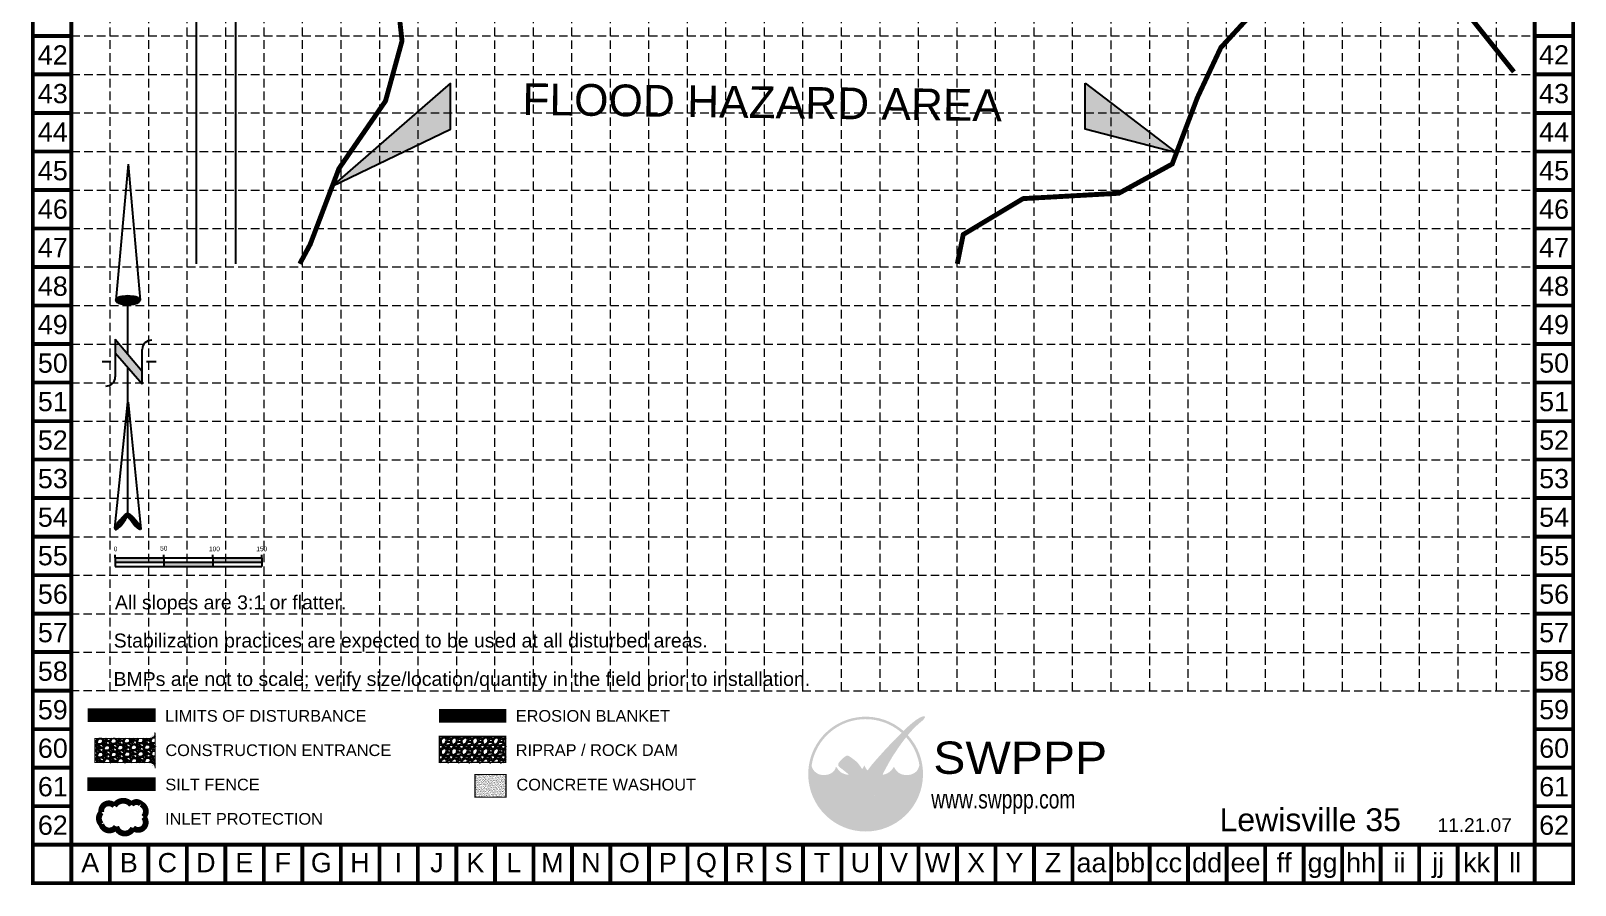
# Model space of a CAD drawing. Header units: feet. Extents: x -159 to 1421, y -888 to 1637.
# Drawn here: x -159 to 1421, y -888 to -14 of the extents above; entities that cross this region are included whole.
import ezdxf
from ezdxf.enums import TextEntityAlignment as Align

# ---------------------------------------------------------------- set-up
doc = ezdxf.new("R2010")
doc.units = ezdxf.units.FT
doc.header["$MEASUREMENT"] = 0
for name, pattern in [('ACAD_ISO02W100', [15, 12, -3]), ('HIDDEN', [0.375, 0.25, -0.125]), ('HIDDEN2', [0.1875, 0.125, -0.0625])]:
    doc.linetypes.add(name, pattern=pattern)
for name, color, linetype in [('BASE', 7, 'Continuous'), ('FEMA FLOOD', 5, 'HIDDEN2'), ('GRID', 254, 'HIDDEN'), ('LEGEND', 7, 'Continuous'), ('LOGO', 7, 'Continuous'), ('NARROW', 7, 'Continuous')]:
    doc.layers.add(name, color=color, linetype=linetype)
doc.layers.add('Pot Hole Locations', color=7, linetype='Continuous', true_color=0xffffff)
doc.styles.add('HEI', font='simplex.shx')
doc.styles.add("L200'", font='ARIAL.TTF', dxfattribs={"height": 0.001969})
doc.styles.add('LOGO1', font='ROCKEB.TTF', dxfattribs={"height": 25})
doc.styles.get("Standard").update_dxf_attribs({"font": 'ARIAL.TTF'})
doc.linetypes.add('SANITARY_SEWER_EXIST', pattern='A,0.65,-0.2,["SS",HEI,S=0.088,R=0,X=-0.165,Y=-0.05],-0.05', length=0.9)
doc.linetypes.add('WATER_EXIST', pattern='A,0.65,-0.15,["WL",HEI,S=0.088,R=0,X=-0.1,Y=-0.05],-0.05', length=0.85)

# ---------------------------------------------------------------- blocks, each defined once
blk = doc.blocks.new('North Arrow')
at = {"layer": 'NARROW'}
for p, q in [((32.43, 3.06), (32.43, 4.63)), ((0, 0), (22.36, 2)), ((0, 0), (22.33, -2.02)), ((28.77, -2.09), (34.02, 2.32)), ((36.18, 2.33), (30.46, 2.33)), ((36.16, 2.32), (31.04, -2.09)), ((39.1, 0.01), (59.96, 2.11)), ((31.2, -0.05), (21.66, -0.05)), ((21.66, -0.05), (21.66, -0.05)), ((28.77, -2.09), (34.95, -2.09)), ((57.45, -0.05), (33.41, -0.05)), ((59.83, -2.14), (39.04, -0.01)), ((57.69, -0.03), (57.77, -0.01)), ((57.77, -0.05), (57.69, -0.03)), ((32.43, -4.26), (32.43, -2.8))]:
    blk.add_line(p, q, dxfattribs=at)
blk.add_lwpolyline([(22.36, -2.03), (22.59, -1.93, 0.091577), (22.87, -1.44, 0.048306), (23.03, -0.75), (23.07, -0.01), (23.01, 0.82, 0.048306), (22.87, 1.42, 0.091577), (22.59, 1.91), (22.36, 2.01), (22.14, 1.91, 0.091577), (21.86, 1.42, 0.048306), (21.72, 0.82), (21.66, -0.01), (21.72, -0.83, 0.048306), (21.86, -1.44, 0.091577), (22.14, -1.93)], format="xyb", close=True, dxfattribs=at)
for points in [[(57.46, -0.03), (57.44, 0.08, -0.066818), (57.67, 0.47, -0.03073), (58.01, 0.84), (58.52, 1.29), (59.07, 1.7, -0.03073), (59.5, 1.95, -0.066818), (59.93, 2.1), (60.04, 2.06)], [(60.04, 2.06), (60.05, 1.95, -0.066818), (59.82, 1.56, -0.03073), (59.43, 1.14), (58.97, 0.74), (58.42, 0.33, -0.03073), (57.99, 0.08, -0.036692), (57.76, -0.02)], [(57.46, -0.04), (57.44, -0.15, 0.066818), (57.67, -0.54, 0.03073), (58.01, -0.9), (58.52, -1.36), (59.07, -1.77, 0.03073), (59.5, -2.02, 0.066818), (59.93, -2.17), (60.04, -2.13)], [(60.04, -2.13), (60.05, -2.01, 0.066818), (59.82, -1.63, 0.03073), (59.43, -1.2), (58.97, -0.8), (58.42, -0.4, 0.03073), (57.99, -0.15, 0.036692), (57.76, -0.05)]]:
    blk.add_lwpolyline(points, format="xyb", dxfattribs=at)
for centre, start, end in [((30.46, 3.86), 178.8769, 270), ((34.95, -3.62), 358.8769, 90)]:
    blk.add_arc(centre, 1.53, start, end, dxfattribs=at)
for points in [[(23.03, -0.76), (21.67, -0.05), (23.07, -0.05), (21.72, 0.82)], [(23.07, -0.05), (21.72, 0.82), (23.02, 0.75), (21.85, 1.42)], [(23.02, 0.75), (21.85, 1.42), (22.87, 1.44), (22.14, 1.91)], [(22.87, 1.44), (22.14, 1.91), (22.59, 1.91), (22.36, 2)], [(31.05, -2.09), (36.15, 2.36), (28.75, -2.06), (34.01, 2.36)], [(57.44, 0.08), (57.7, -0.01), (57.5, 0.21), (57.77, -0.01)], [(57.45, -0.04), (57.69, -0.02), (57.44, 0.08), (57.7, -0.01)], [(57.5, 0.21), (57.77, -0.01), (57.6, 0.39), (57.94, 0.06)], [(57.6, 0.39), (57.94, 0.06), (57.68, 0.5), (58.07, 0.13)], [(57.68, 0.5), (58.07, 0.13), (57.84, 0.66), (58.29, 0.26)], [(57.84, 0.66), (58.29, 0.26), (58.03, 0.86), (58.52, 0.41)], [(58.03, 0.86), (58.52, 0.41), (58.26, 1.07), (58.73, 0.57)], [(58.26, 1.07), (58.73, 0.57), (58.52, 1.3), (59.05, 0.81)], [(58.52, 1.3), (59.05, 0.81), (58.7, 1.42), (59.26, 0.99)], [(59.26, 1), (58.69, 1.42), (59.45, 1.15), (59, 1.65)], [(59.45, 1.15), (59, 1.65), (59.62, 1.34), (59.28, 1.82)], [(59.62, 1.34), (59.28, 1.82), (59.81, 1.55), (59.49, 1.95)], [(59.81, 1.55), (59.49, 1.95), (59.93, 1.73), (59.69, 2.04)], [(59.93, 1.73), (59.69, 2.04), (60.05, 1.94), (59.93, 2.1)], [(60.05, 1.94), (59.93, 2.1), (60.04, 2.06)], [(22.87, -1.44), (21.72, -0.87), (23.03, -0.76), (21.67, -0.05)], [(22.58, -1.93), (21.86, -1.45), (22.87, -1.44), (21.72, -0.87)], [(22.36, -2.01), (22.14, -1.93), (22.58, -1.93), (21.86, -1.45)], [(57.44, -0.14), (57.69, -0.02), (57.45, -0.04), (57.69, -0.02)], [(57.46, -0.19), (57.7, -0.03), (57.44, -0.14), (57.69, -0.02)], [(57.53, -0.33), (57.76, -0.05), (57.46, -0.19), (57.7, -0.03)], [(57.63, -0.48), (57.9, -0.1), (57.53, -0.33), (57.76, -0.05)], [(57.78, -0.66), (58.09, -0.2), (57.63, -0.48), (57.9, -0.1)], [(57.97, -0.87), (58.34, -0.35), (57.78, -0.66), (58.09, -0.2)], [(58.24, -1.11), (58.61, -0.54), (57.97, -0.87), (58.34, -0.35)], [(58.61, -1.43), (58.93, -0.77), (58.24, -1.11), (58.61, -0.54)], [(58.91, -1.64), (59.2, -1), (58.61, -1.43), (58.93, -0.77)], [(59.12, -1.79), (59.57, -1.36), (58.92, -1.65), (59.2, -1.01)], [(59.35, -1.93), (59.81, -1.62), (59.12, -1.79), (59.57, -1.36)], [(59.54, -1.32), (59.41, -1.18), (59.21, -1.01)], [(59.58, -2.05), (59.93, -1.79), (59.35, -1.93), (59.81, -1.62)], [(59.78, -2.13), (60.05, -2.01), (59.58, -2.05), (59.93, -1.79)], [(59.92, -2.17), (60.04, -2.13), (59.78, -2.13), (60.05, -2.01)]]:
    blk.add_solid(points, dxfattribs=at)
blk = doc.blocks.new('new logo')
at = {"layer": 'LOGO'}
h = blk.add_hatch(color=170, dxfattribs=at)
h.paths.add_polyline_path([(67.4, 44.1), (66.8, 44.7), (66.3, 45.2), (66, 45.8), (65.5, 46.4), (65.1, 47.2), (64.7, 47.9), (64.4, 48.5), (64.2, 49), (63.9, 49.6), (63.7, 50.1), (63.3, 51), (62.9, 52), (62.6, 52.8), (62.4, 53.3), (62.2, 53.7), (62.1, 54.2), (61.9, 54.7), (61.7, 55.2), (61.5, 55.7), (61.3, 56.3), (61, 56.8), (60.8, 57.4), (60.5, 57.9), (60.2, 58.5), (60, 59.1), (59.7, 59.6), (59.3, 60.2), (59, 60.8), (58.7, 61.3), (58.3, 61.9), (58, 62.4), (57.6, 62.9), (57.3, 63.4), (56.9, 63.9), (56.6, 64.3), (56.3, 64.7), (55.9, 65.1), (55.6, 65.5), (55.2, 65.9), (54.9, 66.2), (54, 66.2), (52.9, 66.3), (52, 66.5), (51.5, 66.6), (50.9, 66.8), (50.3, 67), (49.4, 67.4), (48.3, 67.9), (47.3, 68.6), (46.5, 69.3), (45.7, 70), (45, 70.8), (44.4, 71.5), (44, 72.2), (43.6, 72.7), (43.4, 72.9), (43.2, 73.2), (43.1, 73.4), (43, 73.5), (42.8, 73.7), (42.7, 73.7), (42.7, 73.8), (42.6, 73.8), (42.5, 73.7), (42.5, 73.6), (42.4, 73.5), (42.4, 73.4), (42.3, 73.2), (42.2, 72.8), (42, 72.1), (41.7, 71.5), (41.4, 70.9), (41, 70.3), (40.5, 69.8), (40, 69.2), (39.4, 68.7), (38.8, 68.2), (38.1, 67.7), (37.3, 67.3), (36.5, 66.9), (35.7, 66.6), (34.9, 66.3), (34, 66.1), (33, 66), (31.9, 65.9), (30.8, 65.9), (29.6, 65.9), (28.6, 66), (27.6, 66.1), (26.7, 66.4), (25.8, 66.7), (25, 67.1), (24.1, 67.6), (23.2, 68.2), (22.4, 68.9), (21.8, 69.5), (21.4, 69.9), (21, 70.4), (20.6, 70.9), (20.2, 71.5), (19.9, 72.1), (19.5, 72.9), (19.2, 73.8), (18.9, 74.8, -0.595729), (106.3, 106.8), (107, 107.5), (107.5, 108), (108.1, 108.6, 37.93689), (112.3, 104.5), (112.1, 104.2), (111.6, 103.7), (111.1, 103.1), (110.6, 102.5, -0.146449), (123.6, 75), (123.3, 74.5), (123.1, 74), (122.9, 73.5), (122.8, 73.1), (122.5, 72.4), (122.2, 71.7), (121.9, 71.1), (121.5, 70.5), (121.1, 70), (120.7, 69.5), (120.2, 69), (119.6, 68.6), (119, 68.1), (118.4, 67.7), (117.8, 67.4), (117.1, 67), (116.5, 66.7), (115.8, 66.5), (115, 66.3), (114.3, 66.1), (113.5, 66), (112.7, 65.9), (111.9, 65.8), (111.1, 65.8), (110.3, 65.8), (109.4, 65.9), (108.6, 66), (107.7, 66.2), (106.8, 66.4), (105.9, 66.7), (105.1, 67.1), (104.3, 67.5), (103.5, 68), (102.8, 68.6), (102.1, 69.3), (101.4, 70), (100.8, 70.7), (100.2, 71.4), (99.8, 72), (99.5, 72.5), (99.4, 72.8), (99.3, 73), (99.1, 73.2), (99, 73.4), (98.9, 73.5), (98.8, 73.6), (98.7, 73.6), (98.6, 73.6), (98.5, 73.5), (98.4, 73.4), (98.4, 73.3), (98.3, 73.2), (98.2, 73), (98.1, 72.8), (97.8, 72.4), (97.4, 71.8), (96.9, 71.1), (96.4, 70.5), (95.9, 70.1), (95.4, 69.6), (94.8, 69.1), (94.2, 68.6), (93.5, 68.2), (92.8, 67.7), (91.9, 67.3), (91, 66.9), (90.1, 66.6), (89.4, 66.4), (88.6, 66.2), (87.8, 66.1), (87.6, 65.6), (87.4, 65.1), (87.1, 64.4), (86.9, 63.8), (86.6, 63), (86.3, 62.2), (85.9, 61.3), (85.6, 60.4), (85.3, 59.5), (84.9, 58.6), (84.6, 57.7), (84.2, 56.7), (83.9, 55.8), (83.5, 54.9), (83.2, 54), (82.9, 53.2), (82.6, 52.4), (82.3, 51.6), (82.1, 51), (81.9, 50.3), (81.6, 49.8), (81.3, 48.9), (80.9, 48.1), (80.5, 47.3), (80.1, 46.6), (79.6, 45.9), (79.1, 45.4), (78.6, 44.8), (78.1, 44.3), (77.6, 43.9), (77, 43.5), (76.5, 43.1), (75.9, 42.8), (75.3, 42.6), (74.6, 42.3), (73.7, 42.1), (73, 41.9), (72.2, 41.9), (71.6, 42), (70.9, 42.2), (70.1, 42.5), (69.4, 42.8), (68.7, 43.1), (68, 43.5)])
h.paths.add_polyline_path([(71.8, 72), (70.7, 73.9), (70.1, 75.2), (69.7, 74.3), (68.7, 72.6), (67.9, 71.7), (67.9, 71.5), (68.1, 71.2), (68.3, 71), (68.4, 70.8), (68.5, 70.6), (68.7, 70.4), (68.8, 70.2), (68.9, 70.1), (69, 70), (69.1, 69.8), (69.3, 69.7), (69.4, 69.7), (69.5, 69.6), (69.6, 69.5), (69.7, 69.5), (69.8, 69.4), (69.9, 69.4), (70.1, 69.3), (70.2, 69.3), (70.3, 69.2), (70.4, 69.2), (70.5, 69.2), (70.6, 69.2), (70.8, 69.2), (70.9, 69.2), (71, 69.2), (71.1, 69.2), (71.2, 69.2), (71.3, 69.2), (71.4, 69.2), (71.5, 69.2), (71.6, 69.2), (71.7, 69.3), (71.8, 69.3), (71.9, 69.3), (72, 69.4), (72.1, 69.5), (72.2, 69.5), (72.3, 69.6), (72.5, 69.6), (72.6, 69.7), (72.7, 69.8), (72.8, 69.9), (72.9, 70), (73, 70.1), (73.1, 70.2), (73.2, 70.3), (73.3, 70.4), (72.5, 71.1)], flags=17)
blk.add_hatch(color=240, dxfattribs=at).paths.add_polyline_path([(117.7, 117.3), (118.9, 118.2), (119.8, 118.9), (120.6, 119.5), (121.3, 119.9), (121.9, 120.3), (122.4, 120.6), (122.8, 120.9), (123.1, 121.1), (123.4, 121.3), (123.7, 121.4), (124, 121.6), (124.2, 121.7), (124.4, 121.8), (124.6, 121.9), (124.8, 121.9), (125, 122), (125.2, 122.1), (125.4, 122.2), (125.6, 122.2), (125.8, 122.3), (125.9, 122.4), (126.1, 122.4), (126.3, 122.5), (126.4, 122.5), (126.6, 122.6), (126.7, 122.6), (126.8, 122.7), (126.9, 122.7), (127.1, 122.7), (127.2, 122.8), (127.3, 122.8), (127.4, 122.8), (127.5, 122.8), (127.6, 122.8), (127.7, 122.8), (127.8, 122.8), (127.9, 122.8), (128, 122.8), (128.1, 122.8), (128.1, 122.8), (128.2, 122.8), (128.3, 122.8), (128.4, 122.8), (128.4, 122.7), (128.5, 122.7), (128.5, 122.7), (128.6, 122.7), (128.6, 122.6), (128.7, 122.6), (128.7, 122.6), (128.7, 122.5), (128.7, 122.5), (128.8, 122.4), (128.8, 122.4), (128.8, 122.3), (128.8, 122.3), (128.8, 122.2), (128.8, 122.1), (128.8, 122.1), (128.8, 122), (128.8, 121.9), (128.8, 121.8), (128.8, 121.8), (128.8, 121.7), (128.8, 121.6), (128.7, 121.5), (128.7, 121.4), (128.7, 121.3), (128.6, 121.3), (128.6, 121.2), (128.5, 121.1), (128.4, 121), (128.4, 120.8), (128.3, 120.7), (128.2, 120.6), (128.1, 120.4), (128, 120.3), (127.8, 120.1), (127.7, 120), (127.6, 119.8), (127.4, 119.6), (127.3, 119.4), (127.1, 119.2), (126.8, 119), (126.6, 118.8), (126.3, 118.5), (125.9, 118.2), (125.5, 117.9), (125.1, 117.5), (124.6, 117), (124, 116.6), (123.5, 116.1), (122.9, 115.6), (122.3, 115.1), (121.7, 114.5), (121.1, 114), (120.6, 113.5), (120, 113), (119.5, 112.5), (119, 112), (118.5, 111.5), (118, 111), (117.5, 110.5), (117, 109.9), (116.5, 109.4), (116, 108.8), (115.5, 108.3), (115, 107.7), (114.5, 107.1), (114, 106.6), (113.5, 106), (113, 105.4), (112.5, 104.8), (112.1, 104.2), (111.6, 103.7), (111.1, 103.1), (110.6, 102.4), (110.1, 101.8), (109.6, 101.1), (109, 100.4), (108.5, 99.7), (107.9, 98.9), (107.3, 98.1), (106.7, 97.3), (106, 96.4), (105.4, 95.6), (104.8, 94.7), (104.2, 93.9), (103.6, 93.1), (103.1, 92.3), (102.5, 91.5), (102, 90.6), (101.4, 89.8), (100.9, 89), (100.3, 88.2), (99.8, 87.3), (99.2, 86.5), (98.6, 85.6), (98.1, 84.7), (97.5, 83.8), (96.9, 82.9), (96.4, 82), (95.9, 81.1), (95.4, 80.3), (94.9, 79.5), (94.5, 78.7), (94, 78), (93.6, 77.2), (93.2, 76.5), (92.8, 75.8), (92.4, 75), (92, 74.3), (91.6, 73.5), (91.2, 72.8), (90.8, 72), (90.4, 71.3), (90, 70.6), (89.6, 69.9), (89.3, 69.3), (89, 68.7), (88.8, 68.2), (88.5, 67.7), (88.3, 67.3), (88.1, 66.9), (88, 66.5), (87.8, 66.1), (87.6, 65.6), (87.4, 65.1), (87.1, 64.4), (86.9, 63.8), (86.6, 63), (86.3, 62.2), (85.9, 61.3), (85.6, 60.4), (85.3, 59.5), (84.9, 58.6), (84.6, 57.7), (84.2, 56.7), (83.9, 55.8), (83.5, 54.9), (83.2, 54), (82.9, 53.2), (82.6, 52.4), (82.3, 51.6), (82.1, 51), (81.9, 50.3), (81.6, 49.8), (81.4, 49.2), (81.2, 48.7), (81, 48.3), (80.8, 47.9), (80.6, 47.5), (80.4, 47.1), (80.2, 46.7), (80, 46.4), (79.7, 46.1), (79.5, 45.8), (79.2, 45.5), (79, 45.2), (78.7, 44.9), (78.5, 44.7), (78.2, 44.4), (78, 44.2), (77.7, 44), (77.4, 43.8), (77.2, 43.6), (76.9, 43.4), (76.6, 43.2), (76.3, 43), (76, 42.9), (75.7, 42.7), (75.5, 42.6), (75.2, 42.5), (74.9, 42.4), (74.6, 42.3), (74.3, 42.2), (74, 42.1), (73.8, 42.1), (73.5, 42), (73.2, 42), (73, 41.9), (72.7, 41.9), (72.5, 41.9), (72.2, 41.9), (72, 42), (71.8, 42), (71.5, 42.1), (71.3, 42.1), (71.1, 42.2), (70.8, 42.2), (70.6, 42.3), (70.4, 42.4), (70.1, 42.5), (69.9, 42.6), (69.6, 42.7), (69.4, 42.8), (69.2, 42.9), (68.9, 43), (68.7, 43.1), (68.5, 43.2), (68.2, 43.4), (68, 43.6), (67.8, 43.7), (67.6, 43.9), (67.4, 44.1), (67.2, 44.3), (67, 44.5), (66.8, 44.7), (66.6, 44.9), (66.5, 45.1), (66.3, 45.4), (66.1, 45.6), (65.9, 45.9), (65.7, 46.2), (65.4, 46.6), (65.2, 47), (65, 47.4), (64.7, 47.9), (64.4, 48.5), (64.2, 49), (63.9, 49.6), (63.7, 50.1), (63.4, 50.7), (63.2, 51.3), (63, 51.8), (62.8, 52.3), (62.6, 52.8), (62.4, 53.3), (62.2, 53.7), (62.1, 54.2), (61.9, 54.7), (61.7, 55.2), (61.5, 55.7), (61.3, 56.3), (61, 56.8), (60.8, 57.4), (60.5, 57.9), (60.2, 58.5), (60, 59.1), (59.7, 59.6), (59.3, 60.2), (59, 60.8), (58.7, 61.3), (58.3, 61.9), (58, 62.4), (57.6, 62.9), (57.3, 63.4), (56.9, 63.9), (56.6, 64.3), (56.3, 64.7), (55.9, 65.1), (55.6, 65.5), (55.2, 65.9), (54.9, 66.3), (54.5, 66.6), (54.1, 67), (53.7, 67.4), (53.3, 67.8), (52.8, 68.1), (52.4, 68.5), (51.9, 68.9), (51.4, 69.3), (50.9, 69.7), (50.5, 70), (50, 70.4), (49.5, 70.8), (49.1, 71.1), (48.7, 71.5), (48.2, 71.8), (47.8, 72.1), (47.5, 72.4), (47.1, 72.7), (46.8, 72.9), (46.6, 73.1), (46.3, 73.3), (46.1, 73.5), (45.9, 73.6), (45.7, 73.8), (45.6, 73.9), (45.5, 74), (45.3, 74.2), (45.2, 74.3), (45.1, 74.4), (45, 74.6), (45, 74.7), (44.9, 74.8), (44.8, 75), (44.8, 75.1), (44.8, 75.2), (44.7, 75.4), (44.7, 75.5), (44.7, 75.7), (44.7, 75.8), (44.7, 76), (44.7, 76.1), (44.7, 76.3), (44.8, 76.4), (44.8, 76.6), (44.9, 76.7), (44.9, 76.9), (45, 77.1), (45.1, 77.2), (45.2, 77.4), (45.3, 77.6), (45.4, 77.8), (45.6, 78), (45.7, 78.2), (45.9, 78.5), (46.1, 78.7), (46.3, 79), (46.6, 79.3), (46.8, 79.5), (47.1, 79.8), (47.3, 80.1), (47.6, 80.4), (47.9, 80.7), (48.2, 81), (48.5, 81.3), (48.8, 81.6), (49.2, 81.9), (49.5, 82.2), (49.8, 82.5), (50.1, 82.7), (50.4, 83), (50.7, 83.2), (51, 83.4), (51.2, 83.6), (51.5, 83.8), (51.7, 83.9), (51.9, 84.1), (52.1, 84.2), (52.2, 84.3), (52.4, 84.4), (52.5, 84.5), (52.7, 84.5), (52.8, 84.6), (53, 84.6), (53.1, 84.6), (53.2, 84.7), (53.3, 84.7), (53.5, 84.7), (53.6, 84.7), (53.7, 84.7), (53.8, 84.7), (54, 84.7), (54.1, 84.6), (54.2, 84.6), (54.3, 84.5), (54.5, 84.5), (54.6, 84.4), (54.7, 84.4), (54.9, 84.3), (55, 84.2), (55.2, 84.1), (55.3, 84.1), (55.5, 84), (55.7, 83.9), (55.9, 83.7), (56.1, 83.6), (56.4, 83.4), (56.7, 83.2), (57, 83), (57.3, 82.8), (57.7, 82.5), (58, 82.3), (58.4, 82), (58.8, 81.7), (59.2, 81.4), (59.6, 81.1), (60, 80.8), (60.4, 80.5), (60.8, 80.2), (61.2, 79.9), (61.5, 79.6), (61.9, 79.3), (62.3, 78.9), (62.6, 78.6), (63, 78.3), (63.3, 77.9), (63.7, 77.5), (64, 77.2), (64.3, 76.8), (64.6, 76.4), (64.9, 76), (65.2, 75.6), (65.5, 75.2), (65.8, 74.8), (66.1, 74.4), (66.4, 74), (66.7, 73.6), (66.9, 73.2), (67.2, 72.8), (67.4, 72.5), (67.6, 72.1), (67.8, 71.8), (67.9, 71.5), (68.1, 71.2), (68.3, 71), (68.4, 70.8), (68.5, 70.6), (68.7, 70.4), (68.8, 70.2), (68.9, 70.1), (69, 70), (69.1, 69.8), (69.3, 69.7), (69.4, 69.7), (69.5, 69.6), (69.6, 69.5), (69.7, 69.5), (69.8, 69.4), (69.9, 69.4), (70.1, 69.3), (70.2, 69.3), (70.3, 69.2), (70.4, 69.2), (70.5, 69.2), (70.6, 69.2), (70.8, 69.2), (70.9, 69.2), (71, 69.2), (71.1, 69.2), (71.2, 69.2), (71.3, 69.2), (71.4, 69.2), (71.5, 69.2), (71.6, 69.2), (71.7, 69.3), (71.8, 69.3), (71.9, 69.3), (72, 69.4), (72.1, 69.5), (72.2, 69.5), (72.3, 69.6), (72.5, 69.6), (72.6, 69.7), (72.7, 69.8), (72.8, 69.9), (72.9, 70), (73, 70.1), (73.1, 70.2), (73.2, 70.3), (73.3, 70.5), (73.5, 70.6), (73.6, 70.8), (73.7, 70.9), (73.9, 71.1), (74, 71.3), (74.2, 71.5), (74.3, 71.8), (74.5, 72), (74.7, 72.3), (74.9, 72.6), (75.1, 72.8), (75.3, 73.1), (75.6, 73.5), (75.8, 73.8), (76.1, 74.1), (76.4, 74.5), (76.7, 74.9), (77, 75.3), (77.3, 75.7), (77.7, 76.1), (78, 76.5), (78.4, 77), (78.8, 77.4), (79.2, 77.9), (79.6, 78.4), (80, 78.9), (80.5, 79.5), (81, 80), (81.5, 80.6), (82, 81.1), (82.5, 81.7), (83, 82.3), (83.6, 82.9), (84.1, 83.5), (84.7, 84.1), (85.2, 84.7), (85.7, 85.3), (86.2, 85.8), (86.7, 86.4), (87.2, 86.9), (87.7, 87.4), (88.1, 87.9), (88.6, 88.5), (89.1, 89), (89.5, 89.5), (90, 90.1), (90.5, 90.6), (91, 91.2), (91.5, 91.7), (92.1, 92.3), (92.6, 92.9), (93.2, 93.5), (93.8, 94.1), (94.4, 94.8), (95, 95.4), (95.6, 96), (96.3, 96.7), (96.9, 97.3), (97.6, 98), (98.2, 98.6), (98.8, 99.2), (99.4, 99.8), (100, 100.3), (100.5, 100.9), (101.1, 101.4), (101.6, 102), (102.1, 102.5), (102.7, 103.1), (103.2, 103.6), (103.7, 104.1), (104.2, 104.7), (104.8, 105.2), (105.3, 105.8), (105.9, 106.3), (106.4, 106.9), (107, 107.5), (107.5, 108), (108.1, 108.6), (108.7, 109.2), (109.3, 109.8), (109.9, 110.3), (110.4, 110.9), (111, 111.5), (111.6, 112), (112.2, 112.6), (112.8, 113.1), (113.4, 113.6), (114, 114.2), (114.6, 114.7), (115.3, 115.3), (116, 115.9), (116.8, 116.6)])
at = {"layer": 'LOGO', "style": 'LOGO1'}
for s, height, width, p in [('SWPPP', 31.32, 1.115, (137, 67)), ('www.swppp.com', 18.112, 0.77, (135, 33.4))]:
    blk.add_text(s, height=height, dxfattribs=dict(at, width=width)).set_placement(p)

msp = doc.modelspace()

# ---------------------------------------------------------------- hatches: boundary and pattern name
h = msp.add_hatch(color=7)
h.paths.add_polyline_path([(-22.6, -557.3), (-22.6, -552.8), (-72.5, -552.8), (-72.5, -557.3)])
h.paths.add_polyline_path([(-22.6, -557.3), (-22.6, -561.8), (27.4, -561.8), (27.4, -557.3)])
h.paths.add_polyline_path([(27.4, -552.8), (27.4, -557.3), (77.4, -557.3), (77.4, -552.8)])
at = {"layer": 'BASE'}
h = msp.add_hatch(dxfattribs=at)
h.set_pattern_fill('AR-SAND', color=30, scale=0.924551, style=0)
h.set_pattern_definition([(37.5, (1077.9811, -866.9302), (-0.0582406, 1.7814464), [0, -1.4053171, 0, -1.5717363, 0, -1.502395]), (7.5, (1077.981, -866.9302), (1.6362484, 2.609217), [0, -0.7581316, 0, -1.2666345, 0, -0.4853891]), (327.5, (1076.8439, -866.9302), (2.8791822, 0.005232), [0, -0.4622754, 0, -1.6641914, 0, -2.1726943]), (317.5, (1076.844, -866.9302), (2.779317, 0.8114556), [0, -0.2311377, 0, -1.09097, 0, -1.2481435])])
h.paths.add_polyline_path([(327.3, -797.6), (327.3, -774.5), (295.6, -774.5), (295.6, -797.6)])
at = {"layer": 'LEGEND'}
h = msp.add_hatch(dxfattribs=at)
h.set_pattern_fill('GRAVEL', color=4, scale=9.719034, angle=-43.9343, style=0)
h.set_pattern_definition([(184.078545, (-13678.085, -6629.5362), (-116.68266971, -9.044241262), [1.30756, -129.448664]), (141.0354448, (-13679.38922, -6629.6292), (90.73169125, -73.921614201), [2.243814, -222.1375035]), (88.576145, (-13681.13387, -6628.2182), (-4.187017498, -144.423142807), [1.582142, -156.632257]), (223.339445, (-13685.54934, -6627.33804), (141.866631485, 133.237249466), [2.04331, -202.28767]), (248.899445, (-13687.03544, -6628.7404), (45.92533236, 117.705309647), [2.0036274, -198.3593823]), (313.339445, (-13687.75676, -6630.6097), (-133.237249466, 141.866631485), [2.04331, -202.28767]), (353.7599448, (-13686.3544, -6632.0958), (-158.421191589, 17.6737734604), [2.702173, -267.514933]), (28.3210448, (-13683.66823, -6632.3895), (197.347650583, 106.774893602), [2.55113, -252.5619274]), (77.495345, (-13681.42246, -6631.1792), (31.67162586, 144.934462938), [2.05023, -202.9730076]), (131.302145, (-13680.97855, -6629.1776), (70.24601341, -81.176172214), [2.340654, -114.6920123]), (178.4631448, (-13682.52345, -6627.41922), (-158.165554203, 3.9313503017), [3.0269736, -299.670608]), (94.879845, (-13678.6877, -6634.084), (-8.53296123, 89.197851186), [1.033143, -102.2815936]), (127.534945, (-13678.7756, -6633.0546), (77.50056317, -101.662061715), [1.965548, -194.5897385]), (181.065745, (-13679.973, -6631.496), (-6.7433835, -6.9990323), [1.3744755, -12.370308]), (159.264345, (-13679.6538, -6630.184), (48.48192026, -19.71883554), [0.740182, -73.2777717]), (247.867145, (-13680.346, -6629.922), (13.23111646, 27.74047296), [1.046769, -51.2918306]), (347.029545, (-13680.7405, -6630.8916), (34.48385592, -6.23205318), [1.700141, -54.971078]), (117.630845, (-13679.0837, -6631.2732), (7.25469264, -20.4857846), [1.22937, -29.504916]), (332.455245, (-13684.4055, -6626.0108), (90.220411273, -46.436789199), [1.722213, -170.4995003]), (26.411945, (-13682.8785, -6626.8072), (-102.17329652, -50.015852593), [1.444841, -143.038983]), (249.264345, (-13677.735, -6629.8734), (19.71883554, 48.48192026), [1.4803546, -72.537599]), (299.676245, (-13678.25915, -6631.25784), (-49.760221412, 88.430867724), [1.722213, -170.4995003]), (295.509745, (-13688.5864, -6630.3502), (-21.50842766, 47.71495143), [1.6607885, -81.3786737]), (250.840845, (-13687.8712, -6631.84906), (39.182122265, 110.706209148), [1.391552, -137.763832]), (22.867145, (-13684.4084, -6636.9398), (47.71497447, 21.50837693), [1.4803546, -72.537599]), (333.419745, (-13683.0444, -6636.3646), (-117.960893755, 59.66788944), [1.6292113, -161.291484]), (25.509745, (-13687.8379, -6633.6356), (-47.71495143, -21.50842766), [0.830394, -82.209068]), (57.375645, (-13684.8284, -6636.5352), (19.974517, 34.73949104), [0.4955735, -49.0619636]), (122.029545, (-13684.5612, -6636.1178), (14.25372584, -27.22916427), [2.0036274, -38.068969]), (142.074745, (-13685.6238, -6634.4192), (76.733675973, -60.434786638), [1.8568214, -183.8250535]), (259.755845, (-13681.3474, -6631.5215), (6.4877203, 20.74144746), [1.4016985, -33.640773]), (309.2229448, (-13681.59664, -6632.90085), (105.496690523, -128.635595072), [2.4471944, -242.271823]), (17.011145, (-13680.0492, -6634.7967), (-75.19979271, -22.01968772), [1.000633, -99.062941]), (46.065745, (-13679.092, -6634.504), (-0.255649, 13.7424115), [0.583142, -9.1358916]), (76.322145, (-13685.5615, -6634.0744), (-19.20760151, -75.966718832), [1.350207, -133.670923]), (4.078545, (-13685.2422, -6632.76246), (116.68266971, 9.044241262), [2.61512, -128.141104]), (316.065745, (-13682.634, -6632.576), (13.7424115, 0.255649), [2.526949, -7.192085]), (281.370545, (-13680.81397, -6634.32974), (-22.78653317, 116.42704585), [1.536715, -152.134696]), (210.120345, (-13680.511, -6635.8363), (-33.97255563, -21.25274065), [1.415111, -69.340523]), (163.7117448, (-13681.73503, -6636.54642), (-200.415408119, 58.133862695), [2.304043, -228.100607]), (131.4918448, (-13683.9466, -6635.9002), (-84.244048844, 94.662955201), [2.437524, -241.314605])])
edge = h.paths.add_edge_path()
edge.add_line((-31.4, -768.2), (-31.4, -731.7))
edge.add_arc((-37.5, -731.7), 6.08, -89.9609, 0, ccw=False)
edge.add_line((-37.5, -737.8), (-93.2, -737.8))
edge.add_line((-93.2, -737.8), (-93.2, -762.1))
edge.add_line((-93.2, -762.1), (-37.5, -762.1))
edge.add_arc((-37.5, -768.2), 6.08, 0, 90.0391, ccw=False)
at = {"layer": 'LEGEND', "linetype": 'ACAD_ISO02W100'}
h = msp.add_hatch(dxfattribs=at)
h.set_pattern_fill('GRAVEL', color=240, scale=10.681987, style=0)
h.set_pattern_definition([(228.0128, (-501.0533, -1301.5395), (-85.4558739, -96.13789374), [1.43711, -142.27432]), (184.9697, (-502.0147, -1302.6077), (128.18385044, 10.68189374), [2.46613, -244.146685]), (132.5104, (-504.47154, -1302.8213), (106.81976686, -117.50194526), [1.7389, -172.15124]), (267.2737, (-508.6375, -1305.4918), (10.68194406, 213.63973517), [2.24576, -222.33015]), (292.8337, (-508.74433, -1307.73504), (-53.41003881, 128.18380088), [2.202145, -218.01265]), (357.2737, (-507.8898, -1309.7646), (-213.63973517, 10.68194406), [2.24576, -222.33015]), (37.6942, (-505.64656, -1309.87143), (-138.86590428, -106.81976352), [2.9699, -294.02007]), (72.2553, (-503.29652, -1308.0555), (74.77402117, 235.00366496), [2.80389, -277.58553]), (121.4296, (-502.44196, -1305.385), (-85.45598076, 138.8657728), [2.253365, -223.08339]), (175.2364, (-503.617, -1303.4622), (117.5018627, -10.68189615), [2.57256, -126.05559]), (222.3974, (-506.18066, -1303.2486), (-128.18391774, -117.50176803), [3.32688, -329.3617]), (138.8141, (-498.0623, -1305.5986), (-74.7739377, 64.0918909), [1.13551, -112.41556]), (171.4692, (-498.9169, -1304.8509), (138.8658075, -21.3640577), [2.16029, -213.86951]), (225, (-501.053, -1304.5304), (-1e-15, -10.68199), [1.51066, -13.59595]), (203.1986, (-501.801, -1303.2486), (53.4099301, 21.3639874), [0.81352, -80.53807]), (291.8014, (-502.5488, -1303.569), (-10.6819856, 32.0459627), [1.15048, -56.37378]), (30.9638, (-502.1215, -1304.6373), (32.0459387, 21.3639997), [1.86859, -60.41756]), (161.5651, (-500.5192, -1303.676), (21.363978, -10.68197), [1.35118, -32.42824]), (16.3895, (-508.74433, -1303.56906), (106.8198895, 32.04588193), [1.89285, -187.392435]), (70.3462, (-506.9284, -1303.03496), (-42.72789564, -117.5018754), [1.58799, -157.211155]), (293.1986, (-500.5192, -1301.5395), (-21.3639874, 53.4099301), [1.62703, -79.72456]), (343.6105, (-499.8783, -1303.03496), (-106.8198895, 32.04588193), [1.89285, -187.39244]), (339.444, (-508.7443, -1310.1919), (-53.4099527, 21.3639304), [1.82534, -89.4416]), (294.7751, (-507.0352, -1310.8328), (-53.40984957, 117.50188916), [1.52943, -151.41335]), (66.8014, (-500.4124, -1312.2215), (21.3639874, 53.4099301), [1.62703, -79.72456]), (17.354, (-499.77147, -1310.726), (-138.8658474, -42.72788768), [1.79063, -177.2721]), (69.444, (-505.6466, -1312.2215), (-21.3639304, -53.4099527), [0.91267, -90.35427]), (101.3099, (-501.0533, -1312.2215), (-10.6819613, 42.7279544), [0.54467, -53.92298]), (165.9638, (-501.16, -1311.6874), (32.0459656, -10.681966), [2.20214, -41.84081]), (186.009, (-503.2965, -1311.15327), (106.81986335, 10.6819793), [2.04079, -202.03827]), (303.6901, (-502.1215, -1305.5986), (-10.682001, 21.3639685), [1.54058, -36.97387]), (353.1572, (-501.26694, -1306.88048), (181.59376544, -21.36405864), [2.68966, -266.27589]), (60.9454, (-498.5964, -1307.2009), (-42.7279467, -74.7739103), [1.09977, -108.87801]), (90, (-498.062, -1306.24), (-10.68199, 10.68199), [0.64092, -10.04107]), (120.2564, (-503.51016, -1310.8328), (42.7278918, -74.77393244), [1.48398, -146.91492]), (48.0128, (-504.2579, -1309.551), (85.4558739, 96.13789374), [2.87422, -140.83721]), (0, (-502.335, -1307.415), (10.68199, 10.68199), [2.77732, -7.90467]), (325.3048, (-499.5578, -1307.4146), (-106.8198047, 74.77399817), [1.68897, -167.20806]), (254.0546, (-498.1692, -1308.376), (-10.6819854, -42.7279478), [1.55532, -76.21072]), (207.646, (-498.59645, -1309.87143), (-202.95770063, -106.8199484), [2.532325, -250.70061]), (175.4261, (-500.83966, -1311.04645), (-138.86583178, 10.68193107), [2.67903, -265.22384])])
h.paths.add_polyline_path([(259, -762.1), (327, -762.2), (327, -735.5), (259, -735.6)])
at = {"layer": 'Pot Hole Locations', "ltscale": 1.25}
for points in [[(270.5, -67.7), (149.6, -172.7), (270.5, -114.6)], [(919.5, -67.7), (1012.8, -138.8), (919.5, -114.6)]]:
    msp.add_hatch(color=7, dxfattribs=at).paths.add_polyline_path(points)

# ---------------------------------------------------------------- linework, layer by layer
at = {"color": 7}
for p, q in [((-72.5, -552.8), (-72.5, -549.8)), ((-22.6, -552.8), (-22.6, -549.8)), ((27.4, -552.8), (27.4, -549.8)), ((77.4, -552.8), (77.4, -549.8)), ((-72.5, -552.8), (-22.6, -552.8)), ((-72.5, -552.8), (-72.5, -561.8)), ((-72.5, -557.3), (77.4, -557.3)), ((-72.5, -561.8), (-22.6, -561.8)), ((-22.6, -552.8), (77.4, -552.8)), ((-22.6, -552.8), (-22.6, -561.8)), ((-22.6, -561.8), (77.4, -561.8)), ((27.4, -552.8), (27.4, -561.8)), ((77.4, -552.8), (77.4, -561.8))]:
    msp.add_line(p, q, dxfattribs=at)
at = {"layer": 'BASE', "const_width": 3.94}
for points in [[(1418.5, -885.6), (1418.5, 1634.7), (-156.6, 1634.7), (-156.6, -885.6)], [(1379.2, -846.2), (1379.2, 1595.3), (-117.3, 1595.3), (-117.3, -846.2)]]:
    msp.add_lwpolyline(points, close=True, dxfattribs=at)
for points in [[(-117.3, -19.3), (-156.6, -19.3)], [(1418.5, -19.3), (1379.2, -19.3)], [(-117.3, -58.6), (-156.6, -58.6)], [(1418.5, -58.6), (1379.2, -58.6)], [(-117.3, -98), (-156.6, -98)], [(1418.5, -98), (1379.2, -98)], [(-117.3, -137.4), (-156.6, -137.4)], [(1418.5, -137.4), (1379.2, -137.4)], [(-117.3, -176.8), (-156.6, -176.8)], [(1418.5, -176.8), (1379.2, -176.8)], [(-117.3, -216.2), (-156.6, -216.2)], [(1418.5, -216.2), (1379.2, -216.2)], [(-117.3, -255.5), (-156.6, -255.5)], [(1418.5, -255.5), (1379.2, -255.5)], [(-117.3, -294.9), (-156.6, -294.9)], [(1418.5, -294.9), (1379.2, -294.9)], [(-117.3, -334.3), (-156.6, -334.3)], [(1418.5, -334.3), (1379.2, -334.3)], [(-117.3, -373.7), (-156.6, -373.7)], [(1418.5, -373.7), (1379.2, -373.7)], [(-117.3, -413.1), (-156.6, -413.1)], [(1418.5, -413.1), (1379.2, -413.1)], [(-117.3, -452.4), (-156.6, -452.4)], [(1418.5, -452.4), (1379.2, -452.4)], [(-117.3, -491.8), (-156.6, -491.8)], [(1418.5, -491.8), (1379.2, -491.8)], [(-117.3, -531.2), (-156.6, -531.2)], [(1418.5, -531.2), (1379.2, -531.2)], [(-117.3, -570.6), (-156.6, -570.6)], [(1418.5, -570.6), (1379.2, -570.6)], [(-117.3, -610), (-156.6, -610)], [(1418.5, -610), (1379.2, -610)], [(-117.3, -649.3), (-156.6, -649.3)], [(1418.5, -649.3), (1379.2, -649.3)], [(-117.3, -688.7), (-156.6, -688.7)], [(1418.5, -688.7), (1379.2, -688.7)], [(-117.3, -728.1), (-156.6, -728.1)], [(1418.5, -728.1), (1379.2, -728.1)], [(-117.3, -767.5), (-156.6, -767.5)], [(1418.5, -767.5), (1379.2, -767.5)], [(-117.3, -806.9), (-156.6, -806.9)], [(1418.5, -806.9), (1379.2, -806.9)], [(-117.3, -846.2), (-156.6, -846.2)], [(-117.3, -846.2), (-117.3, -885.6)], [(-77.9, -846.2), (-77.9, -885.6)], [(-38.5, -846.2), (-38.5, -885.6)], [(0.9, -846.2), (0.9, -885.6)], [(40.2, -846.2), (40.2, -885.6)], [(79.6, -846.2), (79.6, -885.6)], [(119, -846.2), (119, -885.6)], [(158.4, -846.2), (158.4, -885.6)], [(197.8, -846.2), (197.8, -885.6)], [(237.1, -846.2), (237.1, -885.6)], [(276.5, -846.2), (237.1, -846.2)], [(276.5, -846.2), (276.5, -885.6)], [(315.9, -846.2), (315.9, -885.6)], [(355.3, -846.2), (355.3, -885.6)], [(394.7, -846.2), (394.7, -885.6)], [(434, -846.2), (434, -885.6)], [(473.4, -846.2), (473.4, -885.6)], [(512.8, -846.2), (512.8, -885.6)], [(552.2, -846.2), (552.2, -885.6)], [(591.6, -846.2), (591.6, -885.6)], [(630.9, -846.2), (630.9, -885.6)], [(670.3, -846.2), (670.3, -885.6)], [(709.7, -846.2), (709.7, -885.6)], [(749.1, -846.2), (749.1, -885.6)], [(788.5, -846.2), (788.5, -885.6)], [(827.8, -846.2), (827.8, -885.6)], [(867.2, -846.2), (867.2, -885.6)], [(906.6, -846.2), (906.6, -885.6)], [(946, -846.2), (946, -885.6)], [(985.4, -846.2), (985.4, -885.6)], [(1024.7, -846.2), (1024.7, -885.6)], [(1064.1, -846.2), (1064.1, -885.6)], [(1103.5, -846.2), (1103.5, -885.6)], [(1142.9, -846.2), (1142.9, -885.6)], [(1182.3, -846.2), (1182.3, -885.6)], [(1221.6, -846.2), (1221.6, -885.6)], [(1261, -846.2), (1261, -885.6)], [(1300.4, -846.2), (1300.4, -885.6)], [(1339.8, -846.2), (1339.8, -885.6)], [(1379.2, -846.2), (1379.2, -885.6)], [(1418.5, -846.2), (1379.2, -846.2)]]:
    msp.add_lwpolyline(points, dxfattribs=at)
at = {"layer": 'BASE', "color": 30, "linetype": 'Continuous', "const_width": 1.16}
msp.add_lwpolyline([(295.6, -797.6), (327.3, -797.6), (327.3, -774.5), (295.6, -774.5)], close=True, dxfattribs=at)
at = {"layer": 'FEMA FLOOD', "ltscale": 2, "const_width": 5, "flags": 128}
for points in [[(116.3, -252.3), (127, -232.4), (156.4, -154.9), (204, -85.8), (220.9, -24.4), (213.2, 46.2), (176.3, 146), (151.7, 236.2), (157.8, 343.7), (191.7, 406.7), (231.6, 408.2), (300.8, 388.2), (391.5, 311.5), (436.1, 217.8), (474.5, 150.2), (554.4, 124.1), (594.4, 130.3), (700.5, 199.4), (737.3, 243.9), (760.4, 273.1), (823.4, 308.4), (898.7, 326.8), (958.7, 342.2), (1014.8, 390), (1054.8, 446.8), (1073.2, 494.4), (1082.4, 578.8), (1096.3, 839.1), (1122.4, 966.6), (1133.2, 1006.5), (1174.7, 1032.6), (1211.6, 1032.6), (1253.1, 1003.4), (1308.4, 952.7), (1330, 908.2), (1323.8, 869.8), (1306.9, 851.4), (1294.6, 825.3), (1299.2, 796.1), (1357.9, 739.8)], [(788.7, -252.3), (794.8, -222.3), (856, -185.6), (954, -180.1), (1008.5, -150.2), (1034.3, -82.2), (1058.2, -31.2), (1108.7, 23.8), (1166.9, 54.4), (1206.6, 71.2), (1255.6, 51.3), (1313.7, -0.6), (1357.9, -56)]]:
    msp.add_lwpolyline(points, dxfattribs=at)
at = {"layer": 'GRID', "color": 252, "linetype": 'HIDDEN', "lineweight": 0, "ltscale": 35}
for p, q in [((394.7, -688.8), (394.7, 1595.3)), ((434, -688.8), (434, 1595.3)), ((473.4, -688.8), (473.4, 1595.3)), ((512.8, -688.8), (512.8, 1595.3)), ((552.2, -688.8), (552.2, 1595.3)), ((591.6, -688.8), (591.6, 1595.3)), ((630.9, -688.8), (630.9, 1595.3)), ((670.3, -688.8), (670.3, 1595.3)), ((709.7, -688.8), (709.7, 1595.3)), ((749.1, -688.8), (749.1, 1595.3)), ((788.5, -688.8), (788.5, 1595.3)), ((827.8, -688.8), (827.8, 1595.3)), ((867.2, -688.9), (867.2, 1595.3)), ((906.6, -688.9), (906.6, 1595.3)), ((946, -688.9), (946, 1595.3)), ((985.5, -688.8), (985.4, 1595.3)), ((1024.9, -688.6), (1024.7, 1595.3)), ((1064.2, -689.1), (1064.1, 1595.3)), ((1104, -688.7), (1103.7, 1596.2)), ((1143.1, -689.1), (1143, 1596.2)), ((1182.6, -688.6), (1182.4, 1596.2)), ((1222, -688.5), (1221.8, 1596.2)), ((1261.3, -688.8), (1261.2, 1596.2)), ((1300.8, -689.3), (1300.6, 1596.2)), ((1340.2, -689.2), (1339.9, 1596.2)), ((-77.5, -688.7), (-77.7, 1593.8)), ((-38, -688.7), (-38.5, 1593.8)), ((1.3, -688.7), (0.9, 1593.7)), ((40.9, -688.7), (40.2, 1593.6)), ((79.9, -688.7), (79.7, 1593.9)), ((119, -688.7), (119.1, 1593.9)), ((158.7, -688.7), (158.5, 1593.7)), ((198.2, -688.8), (197.8, 1593.8)), ((237.3, -688.8), (237.3, 1593.7)), ((276.8, -688.8), (276.7, 1593.7)), ((315.9, -688.8), (316, 1593.7)), ((355.3, -688.8), (355.5, 1593.7)), ((-117.3, -19.3), (1379.2, -19.3)), ((-117.3, -58.6), (1379.2, -58.6)), ((-117.3, -98), (1379.2, -98)), ((-117.3, -137.4), (1379.2, -137.4)), ((-117.3, -176.8), (1379.2, -176.8)), ((-117.3, -216.2), (1379.2, -216.2)), ((-117.3, -255.5), (1379.2, -255.5)), ((-117.3, -294.9), (1379.2, -294.9)), ((-117.3, -334.3), (1379.2, -334.3)), ((-117.6, -373.8), (1378.8, -373.8)), ((-117.6, -413.2), (1378.8, -413.2)), ((-117.6, -452.6), (1378.8, -452.6)), ((-117.6, -491.9), (1378.8, -491.9)), ((-117.6, -531.3), (1378.8, -531.3)), ((-117.8, -570.7), (1377.5, -570.8)), ((-118.1, -610.2), (1377.5, -609.9)), ((-118, -649.5), (1377.7, -649.6)), ((-118, -688.7), (1377.6, -688.9))]:
    msp.add_line(p, q, dxfattribs=at)
at = {"layer": 'LEGEND', "color": 1, "linetype": 'HIDDEN', "ltscale": 70, "const_width": 13.9}
msp.add_lwpolyline([(-100.7, -713.8), (-31, -713.8)], dxfattribs=at)
at = {"layer": 'LEGEND', "color": 84, "const_width": 13.9}
msp.add_lwpolyline([(258.7, -714.5), (327.7, -714.5)], dxfattribs=at)
at = {"layer": 'LEGEND', "color": 4, "const_width": 0.972}
msp.add_lwpolyline([(-31.4, -768.2), (-31.4, -731.7, -0.414014), (-37.5, -737.8), (-93.2, -737.8), (-93.2, -762.1), (-37.5, -762.1, -0.414413)], format="xyb", close=True, dxfattribs=at)
at = {"layer": 'LEGEND', "color": 240, "linetype": 'Continuous', "const_width": 1.34}
msp.add_lwpolyline([(259, -762.1), (327, -762.2), (327, -735.5), (259, -735.6)], close=True, dxfattribs=at)
at = {"layer": 'LEGEND', "color": 200, "const_width": 13.9}
msp.add_lwpolyline([(-100.8, -784.4), (-31.1, -784.4)], dxfattribs=at)
at = {"layer": 'LEGEND', "color": 170, "ltscale": 100, "const_width": 5.91}
msp.add_lwpolyline([(-73.2, -806.5, 0.520567), (-73.2, -806.5, 0.765195), (-86.5, -813.2, 0.417879), (-86.6, -825.3, 0.6649), (-71.3, -827.7, 0.744833), (-54.1, -829.1, 0.975642), (-43.4, -818, 0.520567), (-46, -804.7, 0.520567), (-55.8, -805.6, 0.540264), (-73.2, -806.5)], format="xyb", close=True, dxfattribs=at)
at = {"layer": 'Pot Hole Locations', "color": 7, "linetype": 'SANITARY_SEWER_EXIST', "ltscale": 1.25}
msp.add_lwpolyline([(10.3, 1320.2), (10.3, -252.3)], dxfattribs=at)
at = {"layer": 'Pot Hole Locations', "color": 7, "linetype": 'WATER_EXIST', "ltscale": 1.25}
msp.add_lwpolyline([(51, -252.3), (51, 1279.6)], dxfattribs=at)
at = {"layer": 'Pot Hole Locations', "color": 7, "ltscale": 1.25}
for points in [[(270.5, -67.7), (149.6, -172.7), (270.5, -114.6)], [(919.5, -67.7), (1012.8, -138.8), (919.5, -114.6)]]:
    msp.add_lwpolyline(points, close=True, dxfattribs=at)

# ---------------------------------------------------------------- block references
at = {"layer": 'BASE', "xscale": 6.220915444518937, "yscale": 6.220915444518937, "zscale": 6.220915444518928, "rotation": 270}
msp.add_blockref('North Arrow', (-59.3, -150.4), dxfattribs=at)
at = {"layer": 'GRID', "xscale": 1.053896263542072, "yscale": 1.053896263542015, "zscale": 1.05389626354203}
msp.add_blockref('new logo', (619.8, -844.4), dxfattribs=at)

# ---------------------------------------------------------------- texts
at = {"color": 7}
for s, p in [('0', (-73.9, -546.2)), ('50', (-26.5, -545.5)), ('100', (23.5, -546.2)), ('150', (71.9, -546.2))]:
    msp.add_text(s, height=4.8, dxfattribs=at).set_placement(p)
at = {"insert": (1056.9, -809), "char_height": 23.42, "width": 184.063, "attachment_point": 1}
msp.add_mtext('Lewisville 35', dxfattribs=at)
at = {"layer": 'BASE'}
for s, height, p in [('42', 19.69, (-136.3, -38.7)), ('42', 19.69, (1398.9, -38.6)), ('43', 19.69, (-136.2, -78.2)), ('43', 19.69, (1399, -78.2)), ('44', 19.69, (-136.2, -117.6)), ('44', 19.69, (1399, -117.6)), ('45', 19.69, (-136.2, -157)), ('45', 19.69, (1399, -156.9)), ('46', 19.69, (-136.2, -196.3)), ('46', 19.69, (1399, -196.3)), ('47', 19.69, (-136.2, -235.7)), ('47', 19.69, (1399, -235.7)), ('48', 19.69, (-136.2, -275.1)), ('48', 19.69, (1399, -275.1)), ('49', 19.69, (-136.2, -314.4)), ('49', 19.69, (1399, -314.4)), ('50', 19.69, (-136.2, -353.8)), ('50', 19.69, (1399, -353.7)), ('51', 19.69, (-136.2, -393.1)), ('51', 19.69, (1399, -393.1)), ('52', 19.69, (-136.2, -432.5)), ('52', 19.69, (1399, -432.5)), ('53', 19.69, (-136.2, -471.9)), ('53', 19.69, (1399, -471.9)), ('54', 19.69, (-136.2, -511.3)), ('54', 19.69, (1399, -511.3)), ('55', 19.69, (-136.2, -550.7)), ('55', 19.69, (1399, -550.6)), ('56', 19.69, (-136.2, -590)), ('56', 19.69, (1399, -590)), ('57', 19.69, (-136.2, -629.4)), ('57', 19.69, (1399, -629.4)), ('58', 19.69, (-136.2, -668.8)), ('58', 19.69, (1399, -668.8)), ('59', 19.69, (-136.2, -708.2)), ('59', 19.69, (1399, -708.1)), ('60', 19.69, (-136.2, -747.6)), ('60', 19.69, (1399, -747.5)), ('61', 19.69, (-136.2, -786.9)), ('61', 19.69, (1399, -786.9)), ('62', 19.69, (-136.2, -826.3)), ('62', 19.69, (1399, -826.3)), ('A', 19.7, (-97.9, -864.6)), ('B', 19.7, (-58.5, -864.6)), ('C', 19.7, (-19.1, -864.6)), ('D', 19.7, (20.3, -864.6)), ('E', 19.7, (59.6, -864.6)), ('F', 19.7, (99, -864.6)), ('G', 19.7, (138.4, -864.6)), ('H', 19.7, (177.8, -864.6)), ('I', 19.7, (217.2, -864.6)), ('J', 19.7, (256.5, -864.6)), ('K', 19.7, (295.9, -864.6)), ('L', 19.7, (335.3, -864.6)), ('M', 19.7, (374.7, -864.6)), ('N', 19.7, (414.1, -864.6)), ('O', 19.7, (453.4, -864.6)), ('P', 19.7, (492.8, -864.6)), ('Q', 19.7, (532.2, -864.6)), ('R', 19.7, (571.6, -864.6)), ('S', 19.7, (611, -864.6)), ('T', 19.7, (650.3, -864.6)), ('U', 19.7, (689.7, -864.6)), ('V', 19.7, (729.1, -864.6)), ('W', 19.7, (768.5, -864.6)), ('X', 19.7, (807.9, -864.6)), ('Y', 19.7, (847.2, -864.6)), ('Z', 19.7, (886.6, -864.6)), ('aa', 19.69, (926, -864.6)), ('bb', 19.69, (965.4, -864.6)), ('cc', 19.69, (1004.8, -864.6)), ('dd', 19.69, (1044.1, -864.6)), ('ee', 19.69, (1083.5, -864.6)), ('ff', 19.69, (1122.9, -864.6)), ('gg', 19.69, (1162.3, -864.6)), ('hh', 19.69, (1201.6, -864.6)), ('ii', 19.69, (1241, -864.6)), ('jj', 19.69, (1280.4, -864.6)), ('kk', 19.69, (1319.8, -864.6)), ('ll', 19.69, (1359.2, -864.6))]:
    msp.add_text(s, height=height, dxfattribs=at).set_placement(p, align=Align.MIDDLE_CENTER)
at = {"layer": 'BASE', "color": 7, "style": "L200'"}
for s, p in [('All slopes are 3:1 or flatter.', (-72.7, -605.6)), ('Stabilization practices are expected to be used at all disturbed areas.', (-73.9, -644.6)), ('BMPs are not to scale; verify size/location/quantity in the field prior to installation.', (-74.1, -683.9))]:
    msp.add_text(s, height=14.247, dxfattribs=at).set_placement(p)
at = {"layer": 'BASE'}
msp.add_text('11.21.07', height=13.96, dxfattribs=at).set_placement((1317.8, -833.1), align=Align.CENTER)
at = {"layer": 'LEGEND', "style": "L200'"}
for s, height, p in [('LIMITS OF DISTURBANCE', 11.953, (-21.4, -720.5)), ('EROSION BLANKET ', 11.953, (337.2, -720.5)), ('CONSTRUCTION ENTRANCE', 11.953, (-21.1, -755.6)), ('RIPRAP / ROCK DAM', 11.953, (337.2, -755.5)), ('SILT FENCE', 11.95, (-21.1, -790.7)), ('CONCRETE WASHOUT', 11.953, (337.9, -790.8)), ('INLET PROTECTION', 11.953, (-21.4, -825.8))]:
    msp.add_text(s, height=height, dxfattribs=at).set_placement(p)
at = {"layer": 'Pot Hole Locations', "color": 7, "ltscale": 1.25, "insert": (331.7, -67.4), "char_height": 32.4, "width": 1252.314, "attachment_point": 1, "rotation": 359.2403}
msp.add_mtext(' FLOOD HAZARD AREA', dxfattribs=at)

doc.saveas('drawing.dxf')
